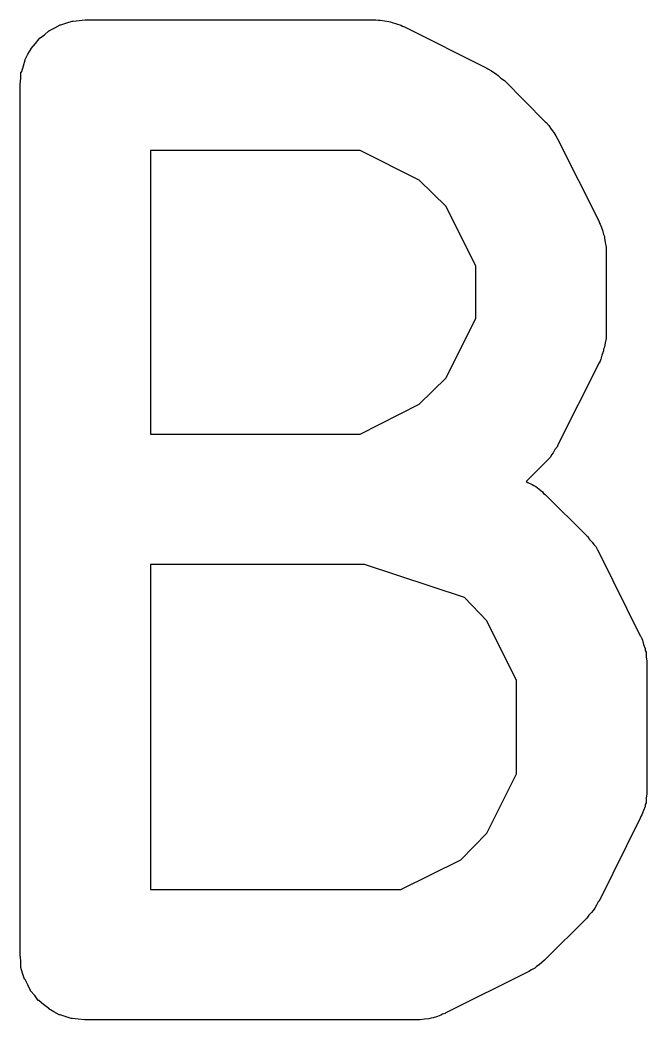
# Model space of a CAD drawing. Extents: x 84.6 to 140.6, y -84.1 to -68.3.
# Drawn here: x 125.415 to 126.136, y -69.431 to -68.281 of the extents above; entities that cross this region are included whole.
import ezdxf

# ---------------------------------------------------------------- set-up
doc = ezdxf.new("R2010")
doc.units = 0
doc.layers.add('BLACK', color=7, linetype='CONTINUOUS')

msp = doc.modelspace()

# ---------------------------------------------------------------- linework, layer by layer
at = {"layer": 'BLACK', "linetype": 'CONTINUOUS'}
for p, q in [((125.462, -68.2868), (125.469, -68.2848)), ((125.462, -68.287), (125.462, -68.2868)), ((125.469, -68.2848), (125.475, -68.2828)), ((125.475, -68.2828), (125.476, -68.2828)), ((125.476, -68.2827), (125.483, -68.2821)), ((125.476, -68.2828), (125.476, -68.2827)), ((125.483, -68.2821), (125.49, -68.2814)), ((125.49, -68.2814), (125.823, -68.2814)), ((125.823, -68.2814), (125.824, -68.2814)), ((125.824, -68.2814), (125.827, -68.2816)), ((125.827, -68.2816), (125.829, -68.2816)), ((125.829, -68.2816), (125.834, -68.2824)), ((125.834, -68.2824), (125.839, -68.283)), ((125.839, -68.283), (125.841, -68.2837)), ((125.841, -68.2837), (125.843, -68.2841)), ((125.843, -68.2841), (125.848, -68.2859)), ((125.848, -68.2859), (125.853, -68.2874)), ((125.437, -68.3028), (125.443, -68.2984)), ((125.443, -68.2984), (125.448, -68.2939)), ((125.448, -68.2939), (125.449, -68.2938)), ((125.449, -68.2936), (125.455, -68.2904)), ((125.449, -68.2938), (125.449, -68.2936)), ((125.455, -68.2904), (125.461, -68.287)), ((125.461, -68.287), (125.462, -68.287)), ((125.853, -68.2874), (125.855, -68.2885)), ((125.855, -68.2885), (125.857, -68.2893)), ((125.857, -68.2893), (125.952, -68.3369)), ((125.428, -68.314), (125.433, -68.3086)), ((125.433, -68.3086), (125.437, -68.3032)), ((125.437, -68.303), (125.437, -68.3028)), ((125.437, -68.3032), (125.437, -68.303)), ((125.421, -68.3268), (125.424, -68.3206)), ((125.424, -68.3206), (125.428, -68.3144)), ((125.428, -68.3142), (125.428, -68.314)), ((125.428, -68.3144), (125.428, -68.3142)), ((125.419, -68.3341), (125.421, -68.3273)), ((125.421, -68.3271), (125.421, -68.3268)), ((125.421, -68.3273), (125.421, -68.3271)), ((125.416, -68.3413), (125.417, -68.341)), ((125.416, -68.3483), (125.416, -68.3413)), ((125.417, -68.3408), (125.419, -68.3341)), ((125.417, -68.341), (125.417, -68.3408)), ((125.952, -68.3369), (125.953, -68.3374)), ((125.953, -68.3374), (125.957, -68.3397)), ((125.957, -68.3397), (125.96, -68.3417)), ((125.96, -68.3417), (125.963, -68.3437)), ((125.963, -68.3437), (125.965, -68.3454)), ((125.415, -68.3553), (125.416, -68.3483)), ((125.415, -68.3558), (125.415, -68.3553)), ((125.415, -68.3559), (125.415, -68.3558)), ((125.415, -68.3564), (125.415, -68.3559)), ((125.415, -68.3559), (125.415, -68.3559)), ((125.965, -68.3454), (125.968, -68.3483)), ((125.968, -68.3483), (125.972, -68.351)), ((125.972, -68.351), (126.019, -68.3986)), ((125.415, -69.3564), (125.415, -68.3564)), ((126.019, -68.3986), (126.02, -68.3993)), ((126.02, -68.3993), (126.023, -68.4026)), ((126.023, -68.4026), (126.025, -68.4057)), ((126.025, -68.4057), (126.027, -68.4083)), ((126.027, -68.4083), (126.029, -68.4108)), ((126.029, -68.4108), (126.031, -68.4145)), ((126.031, -68.4145), (126.033, -68.4181)), ((126.033, -68.4181), (126.081, -68.5133)), ((125.565, -68.4314), (125.565, -68.7576)), ((125.806, -68.4314), (125.565, -68.4314)), ((125.874, -68.4656), (125.806, -68.4314)), ((125.905, -68.496), (125.874, -68.4656)), ((125.939, -68.5646), (125.905, -68.496)), ((126.081, -68.5133), (126.081, -68.5143)), ((126.081, -68.5143), (126.082, -68.5163)), ((126.082, -68.5163), (126.083, -68.5183)), ((126.083, -68.5183), (126.085, -68.5232)), ((126.085, -68.5232), (126.086, -68.528)), ((126.086, -68.528), (126.087, -68.5302)), ((126.087, -68.5302), (126.087, -68.5323)), ((126.087, -68.5323), (126.088, -68.5374)), ((126.088, -68.5374), (126.089, -68.5425)), ((126.089, -68.5425), (126.089, -68.5447)), ((126.089, -68.5447), (126.089, -68.5469)), ((126.089, -68.5469), (126.089, -68.6421)), ((125.939, -68.6244), (125.939, -68.5646)), ((125.905, -68.6929), (125.939, -68.6244)), ((126.089, -68.6421), (126.089, -68.6431)), ((126.089, -68.6431), (126.089, -68.6453)), ((126.088, -68.6526), (126.087, -68.6577)), ((126.089, -68.6475), (126.088, -68.6526)), ((126.089, -68.6453), (126.089, -68.6475)), ((126.086, -68.662), (126.084, -68.6668)), ((126.087, -68.6577), (126.086, -68.6598)), ((126.086, -68.6598), (126.086, -68.662)), ((126.081, -68.6756), (126.033, -68.7709)), ((126.082, -68.6736), (126.081, -68.6756)), ((126.083, -68.6716), (126.082, -68.6736)), ((126.084, -68.6668), (126.083, -68.6716)), ((125.874, -68.7233), (125.905, -68.6929)), ((125.806, -68.7576), (125.874, -68.7233)), ((125.565, -68.7576), (125.806, -68.7576)), ((126.028, -68.7791), (126.026, -68.7815)), ((126.03, -68.7753), (126.028, -68.7791)), ((126.033, -68.7718), (126.03, -68.7753)), ((126.033, -68.7709), (126.033, -68.7718)), ((126.019, -68.7904), (125.997, -68.8122)), ((126.022, -68.7871), (126.019, -68.7904)), ((126.025, -68.7841), (126.022, -68.7871)), ((126.026, -68.7815), (126.025, -68.7841)), ((125.997, -68.8122), (125.999, -68.8134)), ((125.999, -68.8134), (126.004, -68.8155)), ((126.004, -68.8155), (126.006, -68.8168)), ((126.006, -68.8168), (126.008, -68.8179)), ((126.008, -68.8179), (126.012, -68.8211)), ((126.012, -68.8211), (126.016, -68.8241)), ((126.016, -68.8241), (126.017, -68.8258)), ((126.017, -68.8258), (126.019, -68.8272)), ((126.019, -68.8272), (126.067, -68.8748)), ((126.067, -68.8748), (126.068, -68.8755)), ((126.068, -68.8755), (126.07, -68.8788)), ((126.07, -68.8788), (126.073, -68.8819)), ((126.073, -68.8819), (126.075, -68.8845)), ((126.075, -68.8845), (126.077, -68.887)), ((126.077, -68.887), (126.079, -68.8907)), ((126.079, -68.8907), (126.081, -68.8943)), ((126.081, -68.8943), (126.128, -68.9895)), ((125.565, -68.9076), (125.565, -69.2814)), ((125.811, -68.9076), (125.565, -68.9076)), ((125.926, -68.9457), (125.811, -68.9076)), ((125.952, -68.9722), (125.926, -68.9457)), ((125.986, -69.0408), (125.952, -68.9722)), ((126.128, -68.9895), (126.129, -68.9904)), ((126.129, -68.9904), (126.13, -68.9925)), ((126.13, -68.9925), (126.131, -68.9945)), ((126.131, -68.9945), (126.132, -68.9994)), ((126.132, -68.9994), (126.134, -69.0042)), ((126.134, -69.0042), (126.134, -69.0064)), ((126.134, -69.0064), (126.135, -69.0085)), ((126.135, -69.0085), (126.135, -69.0136)), ((126.135, -69.0136), (126.136, -69.0186)), ((126.136, -69.0186), (126.136, -69.0209)), ((126.136, -69.0209), (126.136, -69.023)), ((126.136, -69.023), (126.136, -69.1659)), ((125.986, -69.1482), (125.986, -69.0408)), ((125.952, -69.2167), (125.986, -69.1482)), ((126.136, -69.1714), (126.135, -69.1764)), ((126.136, -69.1659), (126.136, -69.167)), ((126.136, -69.167), (126.136, -69.1691)), ((126.136, -69.1691), (126.136, -69.1714)), ((126.135, -69.1815), (126.134, -69.1836)), ((126.134, -69.1836), (126.134, -69.1858)), ((126.135, -69.1764), (126.135, -69.1815)), ((126.13, -69.1954), (126.129, -69.1974)), ((126.132, -69.1906), (126.13, -69.1954)), ((126.134, -69.1858), (126.132, -69.1906)), ((126.128, -69.1994), (126.081, -69.2947)), ((126.129, -69.1974), (126.128, -69.1994)), ((125.922, -69.2471), (125.952, -69.2167)), ((125.853, -69.2814), (125.922, -69.2471)), ((125.565, -69.2814), (125.853, -69.2814)), ((126.08, -69.2956), (126.078, -69.2992)), ((126.081, -69.2947), (126.08, -69.2956)), ((126.072, -69.3079), (126.069, -69.3109)), ((126.074, -69.3053), (126.072, -69.3079)), ((126.076, -69.3029), (126.074, -69.3053)), ((126.078, -69.2992), (126.076, -69.3029)), ((126.067, -69.3142), (126.019, -69.3618)), ((126.069, -69.3109), (126.067, -69.3142)), ((125.416, -69.3634), (125.415, -69.3564)), ((125.416, -69.3704), (125.416, -69.3634)), ((126.015, -69.3652), (126.012, -69.3681)), ((126.018, -69.3625), (126.015, -69.3652)), ((126.019, -69.3618), (126.018, -69.3625)), ((125.416, -69.3707), (125.416, -69.3704)), ((125.416, -69.3709), (125.416, -69.3707)), ((125.418, -69.3777), (125.416, -69.3709)), ((125.42, -69.3845), (125.418, -69.3777)), ((126, -69.3758), (125.904, -69.4235)), ((126.003, -69.3736), (126, -69.3758)), ((126.007, -69.3717), (126.003, -69.3736)), ((126.009, -69.3697), (126.007, -69.3717)), ((126.012, -69.3681), (126.009, -69.3697)), ((125.421, -69.3847), (125.42, -69.3845)), ((125.421, -69.385), (125.421, -69.3847)), ((125.424, -69.3911), (125.421, -69.385)), ((125.427, -69.3974), (125.424, -69.3911)), ((125.427, -69.3977), (125.427, -69.3974)), ((125.427, -69.3979), (125.427, -69.3977)), ((125.432, -69.4034), (125.427, -69.3979)), ((125.436, -69.4089), (125.432, -69.4034)), ((125.437, -69.409), (125.436, -69.4089)), ((125.437, -69.4092), (125.437, -69.409)), ((125.442, -69.4137), (125.437, -69.4092)), ((125.448, -69.4183), (125.442, -69.4137)), ((125.448, -69.4184), (125.448, -69.4183)), ((125.448, -69.4186), (125.448, -69.4184)), ((125.454, -69.4219), (125.448, -69.4186)), ((125.46, -69.4253), (125.454, -69.4219)), ((125.461, -69.4254), (125.46, -69.4253)), ((125.461, -69.4255), (125.461, -69.4254)), ((125.901, -69.4247), (125.899, -69.4257)), ((125.904, -69.4239), (125.901, -69.4247)), ((125.904, -69.4235), (125.904, -69.4239)), ((125.468, -69.4276), (125.461, -69.4255)), ((125.474, -69.4297), (125.468, -69.4276)), ((125.475, -69.4298), (125.474, -69.4297)), ((125.482, -69.4306), (125.475, -69.4298)), ((125.475, -69.4298), (125.475, -69.4298)), ((125.489, -69.4314), (125.482, -69.4306)), ((125.49, -69.4314), (125.489, -69.4314)), ((125.489, -69.4314), (125.489, -69.4314)), ((125.489, -69.4314), (125.489, -69.4314)), ((125.489, -69.4314), (125.489, -69.4314)), ((125.871, -69.4314), (125.49, -69.4314)), ((125.873, -69.4312), (125.871, -69.4314)), ((125.875, -69.4313), (125.873, -69.4312)), ((125.88, -69.4305), (125.875, -69.4313)), ((125.885, -69.43), (125.88, -69.4305)), ((125.888, -69.4293), (125.885, -69.43)), ((125.89, -69.429), (125.888, -69.4293)), ((125.895, -69.4272), (125.89, -69.429)), ((125.899, -69.4257), (125.895, -69.4272))]:
    msp.add_line(p, q, dxfattribs=at)

doc.saveas('drawing.dxf')
